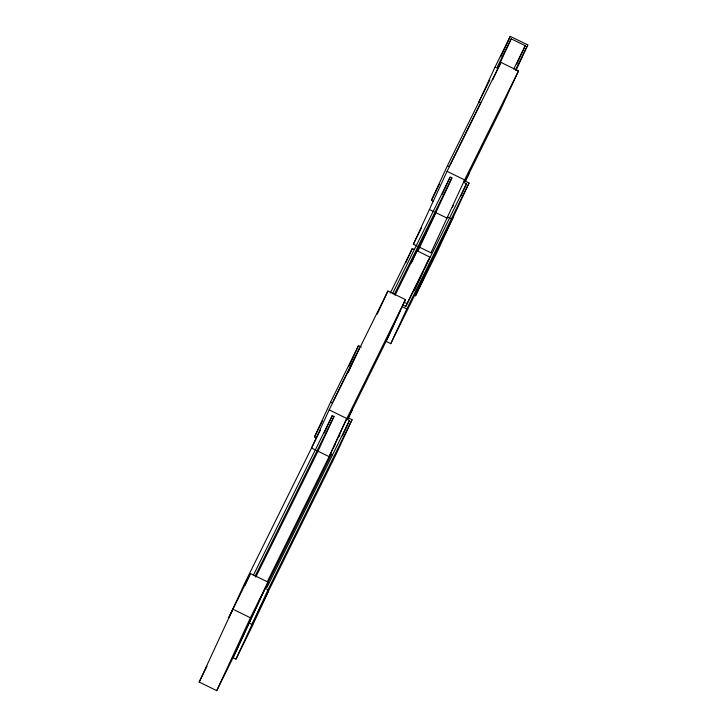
<?xml version="1.0" encoding="UTF-8"?>
<svg xmlns="http://www.w3.org/2000/svg" width="727" height="727" viewBox="0 0 727 727"><rect width="100%" height="100%" fill="white"/><g stroke="black" fill="none" stroke-linecap="round" stroke-linejoin="round"><path stroke-width="1.09" d="M199.189 682.053L232.858 609.181L250.424 617.786L216.755 690.65L199.189 682.053L207.013 666.214M244.899 585.589L250.47 573.53L268.054 582.136L234.376 655.009L216.755 690.65M316.481 437.836L314.527 436.882L330.558 402.185L358.502 345.643L361.437 347.079M349.069 366.054L358.502 345.643M402.694 305.658L405.475 299.633L387.9 291.036L329.167 409.883L311.529 448.05L316.218 450.349M348.142 372.606L355.694 356.275M377.231 314.137L387.9 291.036M433.347 201.352L431.402 200.388L447.432 165.692L489.798 79.979M324.233 432.992L332.248 415.644L334.011 416.507L317.981 451.203L255.722 577.165M516.025 70.464L527.811 44.947L510.245 36.35L495.042 67.102L479.011 101.798L480.765 102.652L449.986 164.938M417.134 246.035L413.381 244.208L447.06 171.336L500.912 62.368L518.478 70.964L500.848 109.132L465.335 180.996M405.73 262.792L412.327 248.498L414.281 249.452M500.812 56.761L510.245 36.35M497.995 67.402L511.199 38.822L525.257 45.701L516.77 64.076M492.788 79.761L497.977 68.529L495.042 67.102M498.586 67.393L500.912 62.368M442.125 194.445L450.14 177.097L451.903 177.951L417.843 251.369M411.355 263.038L417.016 250.797L429.902 257.094L405.512 306.649M267.163 581.991L330.531 453.766L346.57 419.061L405.475 299.633M346.57 419.061L349.496 420.497L267.082 587.252L265.918 586.68L233.04 657.699L235.975 659.135L268.045 589.724L352.05 419.743L347.361 417.452M268.354 591.36L252.314 626.056L235.975 659.135M348.151 418.707L352.395 409.519M342.426 435.809L349.496 420.497M399.905 311.683L387.845 337.801L347.906 418.607M352.05 419.743L336.019 454.439L252.005 624.429L249.079 623.003L250.415 620.304M419.824 247.362L430.957 252.805L464.635 179.932L518.478 70.964M414.281 290.836L423.305 271.389M424.659 268.381L428.576 259.793M465.489 181.196L469.26 173.035M406.793 308.966L402.113 306.676L386.073 341.372L390.762 343.662L406.793 308.966L469.042 183.004L464.362 180.705L463.562 182.323L466.489 183.758L460.836 195.999M431.502 261.22L415.471 295.925L436.972 252.405L469.042 183.004M314.527 436.882L322.506 420.724M431.402 200.388L439.444 184.113M511.199 38.822L497.604 66.339L498.777 66.92M333.111 401.431L359.465 348.115M320.453 429.993L244.763 583.154L228.732 617.859L250.47 573.53M413.381 244.208L421.36 228.06M390.354 292.972L412.327 248.498M253.314 575.384L332.248 415.644M392.489 293.753L450.14 177.097M255.068 576.247L334.011 416.507M394.252 294.608L451.903 177.951M395.043 295.262L435.864 212.657L446.996 218.1L447.523 217.028L450.458 218.454M513.698 69.092L525.257 45.701M515.434 70.001L527.811 44.947M333.838 447.069L335.347 444.015M338.864 436.9L339.873 434.873M452.33 207.313L453.33 205.287M250.424 617.786L268.054 582.136M265.682 587.243L331.348 454.366M430.957 252.805L431.493 251.724M466.489 183.758L405.839 306.494L402.912 305.058M390.762 343.662L453.012 217.7M447.432 165.692L449.386 166.647M447.06 171.336L464.635 179.932M429.421 209.503L434.11 211.793M403.958 302.132L406.929 303.586M330.558 402.185L332.512 403.14M329.167 409.883L346.743 418.479L329.104 456.647L317.981 451.203M330.531 453.766L332.484 454.72M265.119 588.297L268.045 589.724"/></g></svg>
